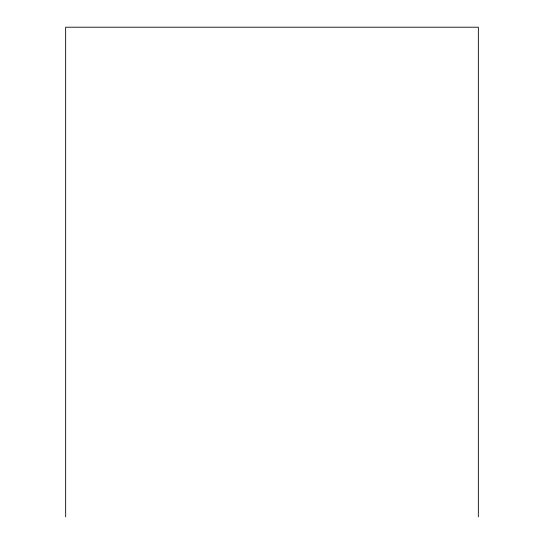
<?xml version="1.0" encoding="UTF-8"?>
<svg xmlns="http://www.w3.org/2000/svg" width="544" height="544" viewBox="0 0 544 544"><rect width="100%" height="100%" fill="white"/><g stroke="black" fill="none" stroke-linecap="round" stroke-linejoin="round"><path stroke-width="0.82" d="M478.346 516.8L478.346 27.2L65.654 27.2L65.654 516.8"/></g></svg>
